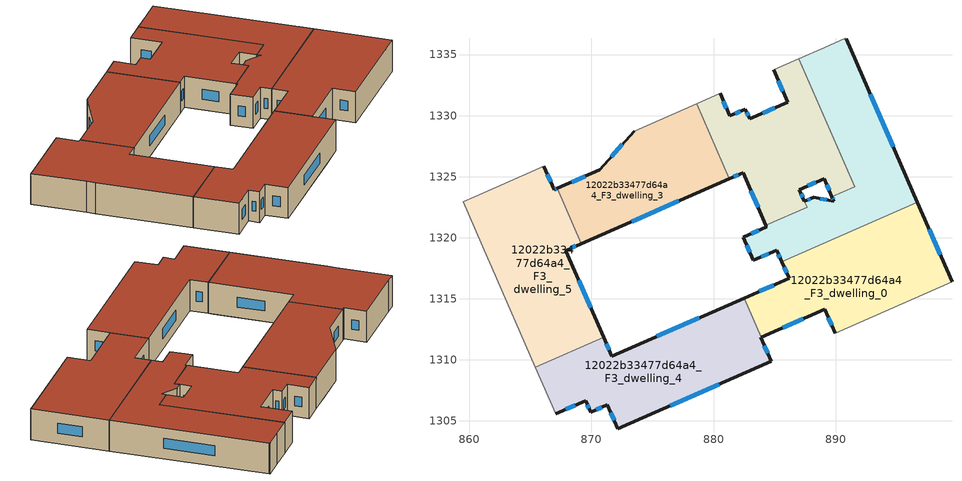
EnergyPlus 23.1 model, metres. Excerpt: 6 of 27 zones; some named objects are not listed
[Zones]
12022b33477d64a4_F3_dwelling_0
 floor to 12022b33477d64a4_F2_dwelling_6 (EU_floor_Construction): 898.92,1317.76 899.52,1316.38 889.96,1312.18 889.1,1314.13 883.9,1311.85 882.5,1315.05 886.18,1316.66 885.7,1317.76 z9
 floor to 12022b33477d64a4_F2_dwelling_0 (EU_floor_Construction): 896.68,1322.9 898.92,1317.76 885.7,1317.76 885.57,1318.05 z9
 wall outside (EU_wall_Construction): 885.57,1318.05 886.18,1316.66 882.5,1315.05 / 899.52,1316.38 896.68,1322.9 / 883.9,1311.85 889.1,1314.13 889.96,1312.18 z9:12
 wall to 12022b33477d64a4_F3_dwelling_1 (EU_wall_Construction): 896.68,1322.9 885.57,1318.05 z9:12
 wall adiabatic (EU_wall_Construction): 889.96,1312.18 899.52,1316.38 z9:12
 wall to 12022b33477d64a4_F3_dwelling_4 (EU_wall_Construction): 882.5,1315.05 883.9,1311.85 z9:12
 window (EU_Window_Construction): 885.78,1317.58 885.97,1317.14 / 898.55,1318.6 897.65,1320.68 / 889.39,1313.47 889.67,1312.85 / 885.67,1312.63 887.33,1313.36 / 884.93,1316.12 883.75,1315.6 z10.02:10.98
 roof outside (EU_roof_Construction): 899.52,1316.38 896.68,1322.9 885.57,1318.05 886.18,1316.66 882.5,1315.05 883.9,1311.85 889.1,1314.13 889.96,1312.18 z12
12022b33477d64a4_F3_dwelling_1
 floor to 12022b33477d64a4_F2_dwelling_0 (EU_floor_Construction): 895.44,1325.76 896.68,1322.9 885.57,1318.05 885.17,1318.99 883.25,1318.15 882.43,1320.04 884.34,1320.88 884.3,1320.97 887.68,1322.43 887.65,1322.49 887.44,1322.97 888.18,1323.3 889.85,1323.01 889.72,1323.3 z9
 floor to 12022b33477d64a4_F2_dwelling_1 (EU_floor_Construction): 891.62,1334.54 895.44,1325.76 889.72,1323.3 889.69,1323.37 891.55,1324.18 888.55,1331.05 z9; 887.65,1322.49 887.68,1322.43 884.3,1320.97 884.28,1321.01 z9
 floor to 12022b33477d64a4_F2_dwelling_2 (EU_floor_Construction): 890.86,1336.29 891.62,1334.54 888.55,1331.05 886.98,1334.64 889.05,1335.55 890.77,1336.31 z9
 wall outside (EU_wall_Construction): 889.69,1323.37 889.85,1323.01 888.18,1323.3 887.44,1322.97 / 896.68,1322.9 890.86,1336.29 / 884.28,1321.01 884.34,1320.88 882.43,1320.04 883.25,1318.15 885.17,1318.99 885.57,1318.05 z9:12
 wall to 12022b33477d64a4_F3_dwelling_2 (EU_wall_Construction): 886.98,1334.64 891.55,1324.18 889.69,1323.37 / 887.44,1322.97 887.65,1322.49 / 887.65,1322.48 884.28,1321.01 z9:12
 wall adiabatic (EU_wall_Construction): 890.86,1336.29 890.77,1336.31 889.05,1335.55 886.98,1334.64 z9:12
 window (EU_Window_Construction): 889.74,1323.25 889.79,1323.13 / 894.7,1327.46 892.84,1331.74 / 885.31,1318.67 885.44,1318.37 / 883.9,1318.43 884.52,1318.7 / 882.71,1319.4 882.97,1318.79 / 883.69,1320.6 883.08,1320.33 / 887.93,1323.19 887.69,1323.08 / 889.28,1323.11 888.75,1323.2 z10.02:10.98
 roof outside (EU_roof_Construction): 896.68,1322.9 890.86,1336.29 890.77,1336.31 889.05,1335.55 886.98,1334.64 891.55,1324.18 889.69,1323.37 889.85,1323.01 888.18,1323.3 887.44,1322.97 887.65,1322.49 884.28,1321.01 884.34,1320.88 882.43,1320.04 883.25,1318.15 885.17,1318.99 885.57,1318.05 z12
12022b33477d64a4_F3_dwelling_2
 floor to 12022b33477d64a4_F2_dwelling_1 (EU_floor_Construction): 888.55,1331.05 891.55,1324.18 889.69,1323.37 889.06,1324.83 887.01,1323.95 887.44,1322.97 887.47,1322.9 887.65,1322.49 884.28,1321.01 882.77,1324.5 z9
 floor to 12022b33477d64a4_F2_dwelling_2 (EU_floor_Construction): 886.98,1334.64 888.55,1331.05 882.77,1324.5 882.41,1325.33 881.29,1324.83 878.61,1330.97 880.53,1331.81 881.33,1329.98 882.6,1330.54 882.95,1329.73 886.07,1331.09 884.91,1333.74 z9
 wall outside (EU_wall_Construction): 884.91,1333.74 886.07,1331.09 882.95,1329.73 882.6,1330.54 881.33,1329.98 880.53,1331.81 / 887.44,1322.97 887.01,1323.95 889.06,1324.83 889.69,1323.37 / 881.29,1324.83 882.41,1325.33 884.28,1321.01 z9:12
 wall adiabatic (EU_wall_Construction): 886.98,1334.64 884.91,1333.74 / 880.53,1331.81 878.6,1330.97 z9:12
 wall to 12022b33477d64a4_F3_dwelling_3 (EU_wall_Construction): 878.6,1330.97 881.29,1324.83 z9:12
 window (EU_Window_Construction): 881.05,1330.6 880.8,1331.19 / 882.16,1330.35 881.76,1330.17 / 882.83,1330 882.72,1330.26 / 885.01,1330.63 884.01,1330.19 / 885.3,1332.84 885.67,1331.99 / 889.27,1324.34 889.47,1323.87 / 887.71,1324.25 888.36,1324.53 / 887.29,1323.31 887.16,1323.62 / 883.05,1323.86 883.65,1322.48 / 881.67,1325 882.03,1325.16 z10.02:10.98
 roof outside (EU_roof_Construction): 889.69,1323.37 891.55,1324.18 886.98,1334.64 884.91,1333.74 886.07,1331.09 882.95,1329.73 882.6,1330.54 881.33,1329.98 880.53,1331.81 878.6,1330.97 881.29,1324.83 882.41,1325.33 884.28,1321.01 887.65,1322.48 887.44,1322.97 887.01,1323.95 889.06,1324.83 z12
12022b33477d64a4_F3_dwelling_3
 floor to 12022b33477d64a4_F2_dwelling_3 (EU_floor_Construction): 876.45,1330.03 876.68,1322.81 869.77,1319.78 868.95,1320.02 867.19,1324.04 870.68,1325.56 873.49,1328.73 z9
 floor to 12022b33477d64a4_F2_dwelling_2 (EU_floor_Construction): 878.61,1330.97 881.29,1324.83 876.68,1322.81 876.45,1330.03 z9
 floor to 12022b33477d64a4_F2_dwelling_4 (EU_floor_Construction): 869.77,1319.78 869.17,1319.52 868.95,1320.02 z9
 wall outside (EU_wall_Construction): 873.49,1328.73 870.68,1325.56 867.19,1324.04 / 869.17,1319.52 881.29,1324.83 z9:12
 wall adiabatic (EU_wall_Construction): 878.6,1330.97 873.49,1328.73 z9:12
 wall to 12022b33477d64a4_F3_dwelling_5 (EU_wall_Construction): 867.19,1324.04 869.17,1319.52 z9:12
 window (EU_Window_Construction): 872.53,1327.65 871.63,1326.64 / 873.29,1321.33 877.16,1323.03 / 869.49,1325.04 868.38,1324.56 z10.02:10.98
 roof outside (EU_roof_Construction): 881.29,1324.83 878.6,1330.97 873.49,1328.73 870.68,1325.56 867.19,1324.04 869.17,1319.52 z12
12022b33477d64a4_F3_dwelling_4
 floor to 12022b33477d64a4_F2_dwelling_4 (EU_floor_Construction): 869.77,1311.31 866.07,1307.92 865.42,1309.41 z9
 floor to 12022b33477d64a4_F2_dwelling_5 (EU_floor_Construction): 879.31,1313.65 882.25,1308.8 872.15,1304.38 871.3,1306.33 869.93,1305.72 869.51,1306.67 867.08,1305.6 866.07,1307.92 869.77,1311.31 870.99,1311.84 871.67,1310.3 z9
 floor to 12022b33477d64a4_F2_dwelling_6 (EU_floor_Construction): 882.5,1315.05 883.9,1311.85 883.87,1311.83 884.73,1309.89 882.25,1308.8 879.31,1313.65 z9
 wall outside (EU_wall_Construction): 867.08,1305.6 869.51,1306.67 869.93,1305.72 871.3,1306.33 872.15,1304.38 884.73,1309.89 883.87,1311.83 883.9,1311.85 / 882.5,1315.05 871.67,1310.3 870.99,1311.84 z9:12
 wall adiabatic (EU_wall_Construction): 865.42,1309.41 867.08,1305.6 z9:12
 wall to 12022b33477d64a4_F3_dwelling_5 (EU_wall_Construction): 870.99,1311.84 865.42,1309.41 z9:12
 window (EU_Window_Construction): 871.59,1305.66 871.86,1305.04 / 870.4,1305.93 870.83,1306.12 / 869.66,1306.34 869.79,1306.04 / 867.91,1305.96 868.69,1306.3 / 871.44,1310.83 871.22,1311.32 / 878.82,1313.44 875.36,1311.92 / 884.44,1310.55 884.16,1311.17 / 876.43,1306.26 880.45,1308.02 z10.02:10.98
 roof outside (EU_roof_Construction): 884.73,1309.89 883.87,1311.83 883.9,1311.85 882.5,1315.05 871.67,1310.3 870.99,1311.84 865.42,1309.41 867.08,1305.6 869.51,1306.67 869.93,1305.72 871.3,1306.33 872.15,1304.38 z12
12022b33477d64a4_F3_dwelling_5
 floor to 12022b33477d64a4_F2_dwelling_3 (EU_floor_Construction): 867.19,1324.04 868.95,1320.02 859.59,1322.7 859.48,1322.95 860.43,1323.36 866.11,1325.84 866.94,1323.93 z9
 floor to 12022b33477d64a4_F2_dwelling_4 (EU_floor_Construction): 868.95,1320.02 869.17,1319.52 867.88,1318.96 870.81,1312.26 869.77,1311.31 865.42,1309.41 861.82,1317.6 861.51,1318.3 859.59,1322.7 z9
 floor to 12022b33477d64a4_F2_dwelling_5 (EU_floor_Construction): 870.81,1312.26 870.99,1311.84 869.77,1311.31 z9
 wall outside (EU_wall_Construction): 867.19,1324.04 866.94,1323.93 866.11,1325.84 / 870.99,1311.84 867.88,1318.96 869.17,1319.52 z9:12
 wall adiabatic (EU_wall_Construction): 866.11,1325.84 860.43,1323.36 859.48,1322.95 861.51,1318.3 861.82,1317.6 865.42,1309.41 z9:12
 window (EU_Window_Construction): 866.66,1324.58 866.39,1325.19 / 867.11,1324 867.03,1323.97 / 868.32,1319.15 868.73,1319.33 / 869.94,1314.26 868.94,1316.54 z10.02:10.98
 roof outside (EU_roof_Construction): 870.99,1311.84 867.88,1318.96 869.17,1319.52 867.19,1324.04 866.94,1323.93 866.11,1325.84 860.43,1323.36 859.48,1322.95 861.51,1318.3 861.82,1317.6 865.42,1309.41 z12
[Building]
EU S2 Campaign: North Axis=0; Terrain=City; Solar Distribution=FullExterior
[Site:Location]
Vienna: Latitude=48; Longitude=16.5; Time Zone=1; Elevation=183
[SizingPeriod:WeatherFileDays]
AnnualSizingPeriod: Begin Month=1; Begin Day of Month=1; End Month=12; End Day of Month=31; Day of Week for Start Day=Monday; Use Weather File Daylight Saving Period=No; Use Weather File Rain and Snow Indicators=No
[MATERIAL]
EU_InternalMass_Material: Roughness=MediumRough; Thickness=0.1; Conductivity=1; Density=1800; Specific Heat=900; Thermal Absorptance=0.9; Solar Absorptance=0.7; Visible Absorptance=0.7
[MATERIAL:NOMASS] Roughness=MediumRough; Thermal Absorptance=0.9; Solar Absorptance=0.7; Visible Absorptance=0.7
Name | Thermal Resistance
EU_wall_NoMass | 0.942466
EU_roof_NoMass | 0.551687
EU_floor_NoMass | 0.66527
[WINDOWMATERIAL:SIMPLEGLAZINGSYSTEM]
EU_Window_SimpleGlazing: UFactor=2.03367; Solar Heat Gain Coefficient=0.65; Visible Transmittance=0.65
[CONSTRUCTION]
EU_wall_Construction: EU_wall_NoMass
EU_roof_Construction: EU_roof_NoMass
EU_floor_Construction: EU_floor_NoMass
EU_Window_Construction: EU_Window_SimpleGlazing
EU_InternalMass_Construction: EU_InternalMass_Material
[ZONE] Type=1; Multiplier=1; Ceiling Height=autocalculate; Floor Area=autocalculate; Part of Total Floor Area=Yes
Name | Volume
12022b33477d64a4_F3_dwelling_0 | 290.459
12022b33477d64a4_F3_dwelling_1 | 276.163
12022b33477d64a4_F3_dwelling_2 | 247.14
12022b33477d64a4_F3_dwelling_3 | 235.548
12022b33477d64a4_F3_dwelling_4 | 297.87
12022b33477d64a4_F3_dwelling_5 | 298.039
[INTERNALMASS] Construction=EU_InternalMass_Construction
Name | Zone or ZoneList | Surface Area
12022b33477d64a4_F3_dwelling_0_EU_InternalMass | 12022b33477d64a4_F3_dwelling_0 | 96.8204
12022b33477d64a4_F3_dwelling_1_EU_InternalMass | 12022b33477d64a4_F3_dwelling_1 | 92.0541
12022b33477d64a4_F3_dwelling_2_EU_InternalMass | 12022b33477d64a4_F3_dwelling_2 | 82.3805
12022b33477d64a4_F3_dwelling_3_EU_InternalMass | 12022b33477d64a4_F3_dwelling_3 | 78.5131
12022b33477d64a4_F3_dwelling_4_EU_InternalMass | 12022b33477d64a4_F3_dwelling_4 | 99.296
12022b33477d64a4_F3_dwelling_5_EU_InternalMass | 12022b33477d64a4_F3_dwelling_5 | 99.3406
[OTHEREQUIPMENT] Fuel Type=Electricity; Design Level Calculation Method=Watts/Area; Power per Zone Floor Area=1; Fraction Latent=0; Fraction Radiant=0; Fraction Lost=0; Carbon Dioxide Generation Rate=0; EndUse Subcategory=EU_Step8_InternalGains
Name | Zone or ZoneList or Space or SpaceList | Schedule
EU_Step8_InternalGain_12022b33477d64a4_F3_dwelling_0_f000 | 12022b33477d64a4_F3_dwelling_0 | EU_Step8_GainSchedule_12022b33477d64a4_F3_dwelling_0_f000
EU_Step8_InternalGain_12022b33477d64a4_F3_dwelling_1_f000 | 12022b33477d64a4_F3_dwelling_1 | EU_Step8_GainSchedule_12022b33477d64a4_F3_dwelling_1_f000
EU_Step8_InternalGain_12022b33477d64a4_F3_dwelling_2_f000 | 12022b33477d64a4_F3_dwelling_2 | EU_Step8_GainSchedule_12022b33477d64a4_F3_dwelling_2_f000
EU_Step8_InternalGain_12022b33477d64a4_F3_dwelling_3_f000 | 12022b33477d64a4_F3_dwelling_3 | EU_Step8_GainSchedule_12022b33477d64a4_F3_dwelling_3_f000
EU_Step8_InternalGain_12022b33477d64a4_F3_dwelling_4_f000 | 12022b33477d64a4_F3_dwelling_4 | EU_Step8_GainSchedule_12022b33477d64a4_F3_dwelling_4_f000
EU_Step8_InternalGain_12022b33477d64a4_F3_dwelling_5_f000 | 12022b33477d64a4_F3_dwelling_5 | EU_Step8_GainSchedule_12022b33477d64a4_F3_dwelling_5_f000
[ZONEVENTILATION:DESIGNFLOWRATE] Schedule=EU_AlwaysOn; Design Flow Rate Calculation Method=AirChanges/Hour; Air Changes per Hour=0.530523; Ventilation Type=Natural; Fan Pressure Rise=0; Fan Total Efficiency=1; Constant Term Coefficient=1; Temperature Term Coefficient=0; Velocity Term Coefficient=0; Velocity Squared Term Coefficient=0; Minimum Indoor Temperature=-100; Maximum Indoor Temperature=100; Delta Temperature=-100; Minimum Outdoor Temperature=-100; Maximum Outdoor Temperature=100; Maximum Wind Speed=40
Name | Zone or ZoneList or Space or SpaceList
EU_ConstantAir_12022b33477d64a4_F3_dwelling_0 | 12022b33477d64a4_F3_dwelling_0
EU_ConstantAir_12022b33477d64a4_F3_dwelling_1 | 12022b33477d64a4_F3_dwelling_1
EU_ConstantAir_12022b33477d64a4_F3_dwelling_2 | 12022b33477d64a4_F3_dwelling_2
EU_ConstantAir_12022b33477d64a4_F3_dwelling_3 | 12022b33477d64a4_F3_dwelling_3
EU_ConstantAir_12022b33477d64a4_F3_dwelling_4 | 12022b33477d64a4_F3_dwelling_4
EU_ConstantAir_12022b33477d64a4_F3_dwelling_5 | 12022b33477d64a4_F3_dwelling_5
[HVACTEMPLATE:ZONE:IDEALLOADSAIRSYSTEM] System Availability Schedule=EU_AlwaysOn; Maximum Heating Supply Air Temperature=50; Minimum Cooling Supply Air Temperature=13; Maximum Heating Supply Air Humidity Ratio=0.0156; Minimum Cooling Supply Air Humidity Ratio=0.0077; Heating Limit=NoLimit; Cooling Limit=NoLimit; Heating Availability Schedule=EU_AlwaysOn; Cooling Availability Schedule=EU_CoolingOff; Dehumidification Control Type=ConstantSensibleHeatRatio; Cooling Sensible Heat Ratio=0.7; Dehumidification Setpoint=60; Humidification Control Type=None; Humidification Setpoint=30; Outdoor Air Method=None; Outdoor Air Flow Rate per Person=0.00944; Outdoor Air Flow Rate per Zone Floor Area=0; Outdoor Air Flow Rate per Zone=0; Demand Controlled Ventilation Type=None; Outdoor Air Economizer Type=NoEconomizer; Heat Recovery Type=None; Sensible Heat Recovery Effectiveness=0.7; Latent Heat Recovery Effectiveness=0.65
Name | Template Thermostat
12022b33477d64a4_F3_dwelling_0 | EU_HeatOnly_12022b33477d64a4_F3_dwelling_0
12022b33477d64a4_F3_dwelling_1 | EU_HeatOnly_12022b33477d64a4_F3_dwelling_1
12022b33477d64a4_F3_dwelling_2 | EU_HeatOnly_12022b33477d64a4_F3_dwelling_2
12022b33477d64a4_F3_dwelling_3 | EU_HeatOnly_12022b33477d64a4_F3_dwelling_3
12022b33477d64a4_F3_dwelling_4 | EU_HeatOnly_12022b33477d64a4_F3_dwelling_4
12022b33477d64a4_F3_dwelling_5 | EU_HeatOnly_12022b33477d64a4_F3_dwelling_5
[SIZING:ZONE] Zone Cooling Design Supply Air Temperature Input Method=SupplyAirTemperature; Zone Cooling Design Supply Air Temperature=13; Zone Heating Design Supply Air Temperature Input Method=SupplyAirTemperature; Zone Heating Design Supply Air Temperature=50; Zone Cooling Design Supply Air Humidity Ratio=0.008; Zone Heating Design Supply Air Humidity Ratio=0.008; Cooling Design Air Flow Method=DesignDay; Cooling Design Air Flow Rate=0; Cooling Minimum Air Flow per Zone Floor Area=0.000762; Cooling Minimum Air Flow=0; Cooling Minimum Air Flow Fraction=0.2; Heating Design Air Flow Method=DesignDay; Heating Design Air Flow Rate=0; Heating Maximum Air Flow per Zone Floor Area=0.002032; Heating Maximum Air Flow=0.141576; Heating Maximum Air Flow Fraction=0.3; Account for Dedicated Outdoor Air System=No; Dedicated Outdoor Air System Control Strategy=NeutralSupplyAir; Dedicated Outdoor Air Low Setpoint Temperature for Design=autosize; Dedicated Outdoor Air High Setpoint Temperature for Design=autosize; Zone Load Sizing Method=Sensible Load Only No Latent Load; Zone Latent Cooling Design Supply Air Humidity Ratio Input Method=HumidityRatioDifference; Zone Cooling Design Supply Air Humidity Ratio Difference=0.005; Zone Latent Heating Design Supply Air Humidity Ratio Input Method=HumidityRatioDifference; Zone Humidification Design Supply Air Humidity Ratio Difference=0.005
12022b33477d64a4_F3_dwelling_0; 12022b33477d64a4_F3_dwelling_1; 12022b33477d64a4_F3_dwelling_2; 12022b33477d64a4_F3_dwelling_3; 12022b33477d64a4_F3_dwelling_4; 12022b33477d64a4_F3_dwelling_5
[SCHEDULE:CONSTANT]
Name | Hourly Value
EU_AlwaysOn | 1
EU_CoolingOff | 0
[SCHEDULE:FILE] Column Number=1; Rows to Skip at Top=0; Number of Hours of Data=8760; Column Separator=Comma; Interpolate to Timestep=No; Minutes per Item=60; Adjust Schedule for Daylight Savings=Yes
Name | File
EU_Step8_GainSchedule_12022b33477d64a4_F3_dwelling_0_f000 | ../../schedules/12022b33477d64a4/12022b33477d64a4_F3_dwelling_0_f000_gain.csv
EU_Step8_GainSchedule_12022b33477d64a4_F3_dwelling_1_f000 | ../../schedules/12022b33477d64a4/12022b33477d64a4_F3_dwelling_1_f000_gain.csv
EU_Step8_GainSchedule_12022b33477d64a4_F3_dwelling_2_f000 | ../../schedules/12022b33477d64a4/12022b33477d64a4_F3_dwelling_2_f000_gain.csv
EU_Step8_GainSchedule_12022b33477d64a4_F3_dwelling_3_f000 | ../../schedules/12022b33477d64a4/12022b33477d64a4_F3_dwelling_3_f000_gain.csv
EU_Step8_GainSchedule_12022b33477d64a4_F3_dwelling_4_f000 | ../../schedules/12022b33477d64a4/12022b33477d64a4_F3_dwelling_4_f000_gain.csv
EU_Step8_GainSchedule_12022b33477d64a4_F3_dwelling_5_f000 | ../../schedules/12022b33477d64a4/12022b33477d64a4_F3_dwelling_5_f000_gain.csv
